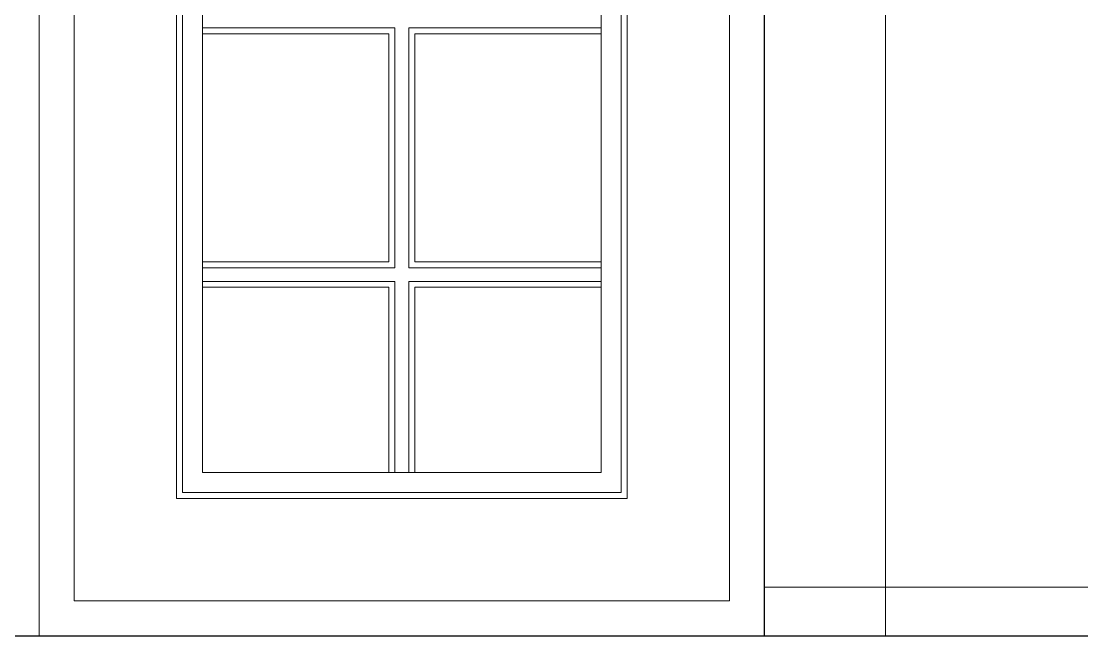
# Model space of a CAD drawing. Header units: inches. Extents: x -10117506 to -5032697, y -6529230 to -3253155.
# Drawn here: x -5060860.74 to -5060816.85, y -3256602 to -3256576.59 of the extents above; entities that cross this region are included whole.
import ezdxf

# ---------------------------------------------------------------- set-up
doc = ezdxf.new("R2010")
doc.units = ezdxf.units.IN
doc.header["$LTSCALE"] = 2
doc.header["$MEASUREMENT"] = 0
doc.linetypes.add('ACAD_ISO02W100', pattern=[15, 12, -3])
doc.layers.get('0').update_dxf_attribs({"linetype": 'CONTINUOUS'})
doc.layers.add('HATCH', color=60, linetype='ACAD_ISO02W100', lineweight=13)
doc.layers.add('window', color=4, linetype='CONTINUOUS', lineweight=13)

msp = doc.modelspace()

# ---------------------------------------------------------------- hatches: boundary and pattern name
at = {"layer": 'HATCH', "transparency": 33554661}
h = msp.add_hatch(dxfattribs=at)
h.set_pattern_fill('ANSI37', color=256, scale=200, angle=45)
h.paths.add_polyline_path([(-5060685.562, -3256382.996), (-5060667.562, -3256382.996), (-5060667.562, -3256377.996), (-5060685.562, -3256377.996), (-5060685.562, -3256339.996), (-5060829.986, -3256339.996), (-5060829.986, -3256601.996), (-5060685.562, -3256601.996), (-5060685.562, -3256494.996), (-5060667.562, -3256494.996), (-5060667.562, -3256489.996), (-5060685.562, -3256489.996)])

# ---------------------------------------------------------------- linework, layer by layer
at = {"ltscale": 0.5}
for p, q in [((-5060829.986, -3256601.996), (-5060829.986, -3256339.996)), ((-5060948.147, -3256601.996), (-5060685.562, -3256601.996))]:
    msp.add_line(p, q, dxfattribs=at)
at = {"layer": 'window'}
for p, q in [((-5060859.986, -3256518.182), (-5060859.986, -3256601.996)), ((-5060829.986, -3256601.996), (-5060829.986, -3256517.996)), ((-5060858.539, -3256519.578), (-5060858.539, -3256600.55)), ((-5060831.432, -3256600.55), (-5060831.432, -3256519.578)), ((-5060854.309, -3256523.682), (-5060854.309, -3256596.32)), ((-5060835.662, -3256596.32), (-5060835.662, -3256523.682)), ((-5060854.057, -3256596.068), (-5060854.057, -3256523.926)), ((-5060835.914, -3256523.926), (-5060835.914, -3256596.068)), ((-5060853.229, -3256595.24), (-5060853.229, -3256524.73)), ((-5060836.742, -3256595.24), (-5060836.742, -3256524.73)), ((-5060853.229, -3256576.869), (-5060845.274, -3256576.869)), ((-5060845.274, -3256576.869), (-5060845.274, -3256586.787)), ((-5060844.698, -3256586.787), (-5060844.698, -3256576.869)), ((-5060844.698, -3256576.869), (-5060836.742, -3256576.869)), ((-5060853.229, -3256577.114), (-5060845.526, -3256577.114)), ((-5060845.526, -3256577.114), (-5060845.526, -3256586.543)), ((-5060844.446, -3256577.114), (-5060844.446, -3256586.543)), ((-5060844.446, -3256577.114), (-5060836.742, -3256577.114)), ((-5060853.229, -3256586.543), (-5060845.526, -3256586.543)), ((-5060844.446, -3256586.543), (-5060836.742, -3256586.543)), ((-5060845.274, -3256586.787), (-5060853.229, -3256586.787)), ((-5060836.742, -3256586.787), (-5060844.698, -3256586.787)), ((-5060853.229, -3256587.346), (-5060845.274, -3256587.346)), ((-5060845.274, -3256587.346), (-5060845.274, -3256595.24)), ((-5060844.698, -3256595.24), (-5060844.698, -3256587.346)), ((-5060844.698, -3256587.346), (-5060836.742, -3256587.346)), ((-5060853.229, -3256587.591), (-5060845.526, -3256587.591)), ((-5060845.526, -3256587.591), (-5060845.526, -3256595.24)), ((-5060844.446, -3256587.591), (-5060844.446, -3256595.24)), ((-5060844.446, -3256587.591), (-5060836.742, -3256587.591)), ((-5060836.742, -3256595.24), (-5060853.229, -3256595.24)), ((-5060835.662, -3256596.32), (-5060854.309, -3256596.32)), ((-5060835.914, -3256596.068), (-5060854.057, -3256596.068)), ((-5060831.432, -3256600.55), (-5060858.539, -3256600.55)), ((-5060829.986, -3256601.996), (-5060859.986, -3256601.996))]:
    msp.add_line(p, q, dxfattribs=at)

doc.saveas('drawing.dxf')
